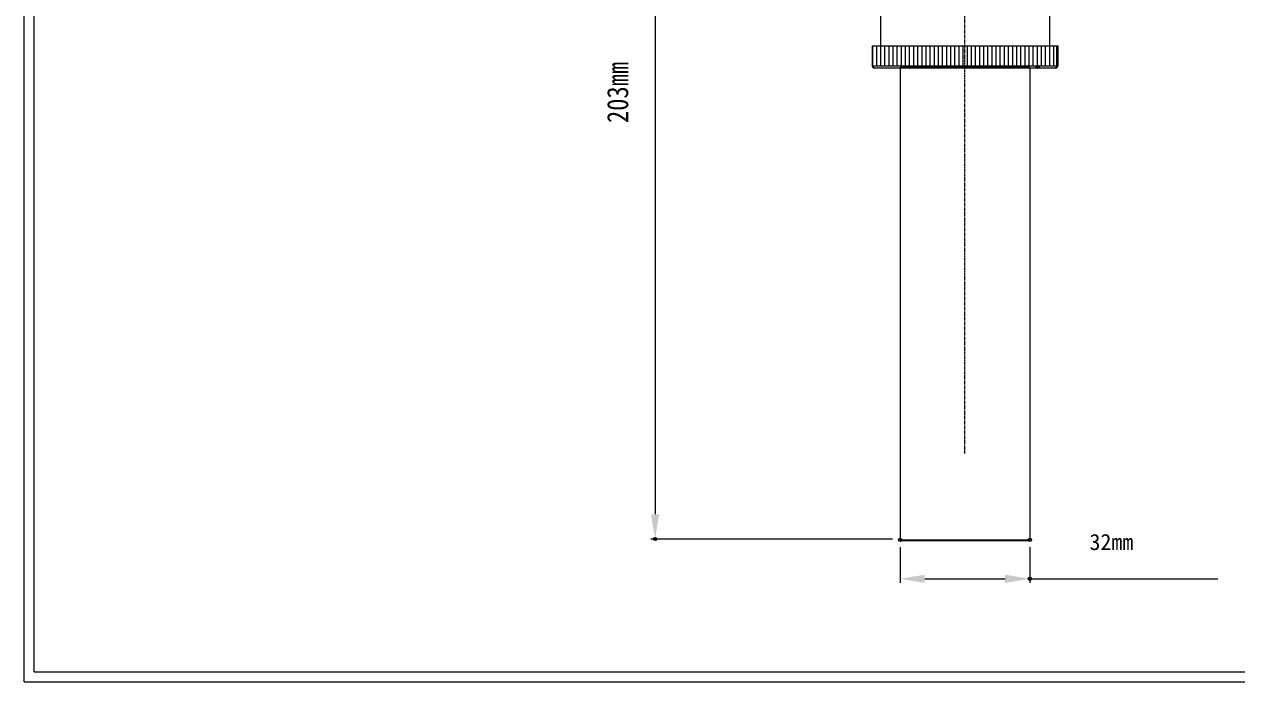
# Model space of a CAD drawing. Units: millimetres, scale not verified. Extents: x -230 to 230, y -159 to 159.
# Drawn here: x -230.3 to 63.9, y -159.4 to 0 of the extents above; entities that cross this region are included whole.
import ezdxf
from ezdxf.enums import TextEntityAlignment as Align

# ---------------------------------------------------------------- set-up
doc = ezdxf.new("R2010")
doc.units = ezdxf.units.MM
doc.header["$LTSCALE"] = 2
doc.header["$PDMODE"] = 32
doc.header["$PDSIZE"] = 0.8
doc.linetypes.add('USER1', pattern=[0.6, 0.375, -0.075, 0.075, -0.075])
doc.layers.add('0-0_0', color=7, linetype='Continuous', lineweight=18)
doc.styles.add('ＭＳ ゴシック', font='')
doc.styles.get('ＭＳ ゴシック').set_extended_font_data('MS Gothic')

msp = doc.modelspace()

# ---------------------------------------------------------------- linework, layer by layer
at = {"layer": '0-0_0'}
for p, q in [((-230.34, -159.406), (-230.34, 159.422)), ((-227.905, -156.97), (-227.905, 156.986)), ((-24.56, -5.201), (-24.56, -10.101)), ((-24.38, -10.101), (-24.38, -5.201)), ((20.26, -10.101), (20.26, -5.201)), ((20.44, -5.201), (20.44, -10.101)), ((-24.56, -10.101), (20.44, -10.101)), ((19.94, -10.601), (-24.06, -10.601)), ((-17.81, -10.339), (13.69, -10.339)), ((-17.81, -10.601), (-17.81, -101.8)), ((13.69, -10.601), (13.69, -125.001)), ((-17.81, -125.001), (13.69, -125.001)), ((-17.61, -125.201), (-17.81, -125.001)), ((-17.61, -125.201), (13.49, -125.201)), ((13.49, -125.201), (13.69, -125.001)), ((-227.905, -156.97), (227.936, -156.97)), ((20.841, -156.97), (227.936, -156.97)), ((-230.34, -159.406), (230.372, -159.406))]:
    msp.add_line(p, q, dxfattribs=at)
at = {"layer": '0-0_0', "color": 1, "linetype": 'USER1'}
msp.add_line((-2.06, -104.096), (-2.06, 98.341), dxfattribs=at)
at = {"layer": '0-0_0', "color": 3}
for p, q in [((-77.251, 71.999), (-77.251, -95.8)), ((-19.61, -124.8), (-78.251, -124.8)), ((-17.81, -126.801), (-17.81, -135.45)), ((13.69, -126.801), (13.69, -135.45)), ((-11.81, -134.45), (7.69, -134.45)), ((13.69, -134.45), (59.29, -134.45))]:
    msp.add_line(p, q, dxfattribs=at)
at = {"layer": '0-0_0', "lineweight": 15}
for p, q in [((18.44, 7.324), (18.44, -5.201)), ((-22.56, 4.62), (-22.56, -5.201)), ((-24.56, -5.201), (20.44, -5.201)), ((-23.56, -5.201), (-23.56, -10.101)), ((-22.56, -5.201), (-22.56, -10.101)), ((-22.56, -5.201), (18.44, -5.201)), ((-21.56, -5.201), (-21.56, -10.101)), ((-20.56, -5.201), (-20.56, -10.101)), ((-19.56, -5.201), (-19.56, -10.101)), ((-18.56, -5.201), (-18.56, -10.101)), ((-17.61, -5.201), (13.49, -5.201)), ((-17.56, -5.201), (-17.56, -10.101)), ((-17.56, -5.201), (-17.56, -10.101)), ((-16.56, -5.201), (-16.56, -10.101)), ((-15.56, -5.201), (-15.56, -10.101)), ((-14.56, -5.201), (-14.56, -10.101)), ((-13.56, -5.201), (-13.56, -10.101)), ((-12.56, -5.201), (-12.56, -10.101)), ((-11.56, -5.201), (-11.56, -10.101)), ((-10.56, -5.201), (-10.56, -10.101)), ((-9.56, -5.201), (-9.56, -10.101)), ((-8.56, -5.201), (-8.56, -10.101)), ((-7.56, -5.201), (-7.56, -10.101)), ((-6.56, -5.201), (-6.56, -10.101)), ((-5.56, -5.201), (-5.56, -10.101)), ((-4.56, -5.201), (-4.56, -10.101)), ((-3.56, -5.201), (-3.56, -10.101)), ((-2.56, -5.201), (-2.56, -10.101)), ((-1.56, -5.201), (-1.56, -10.101)), ((-0.56, -5.201), (-0.56, -10.101)), ((0.44, -5.201), (0.44, -10.101)), ((1.44, -5.201), (1.44, -10.101)), ((2.44, -5.201), (2.44, -10.101)), ((3.44, -5.201), (3.44, -10.101)), ((4.44, -5.201), (4.44, -10.101)), ((5.44, -5.201), (5.44, -10.101)), ((6.44, -5.201), (6.44, -10.101)), ((7.44, -5.201), (7.44, -10.101)), ((8.44, -5.201), (8.44, -10.101)), ((9.44, -5.201), (9.44, -10.101)), ((10.44, -5.201), (10.44, -10.101)), ((11.44, -5.201), (11.44, -10.101)), ((12.44, -5.201), (12.44, -10.101)), ((13.44, -5.201), (13.44, -10.101)), ((14.44, -5.201), (14.44, -10.101)), ((15.44, -5.201), (15.44, -10.101)), ((16.44, -5.201), (16.44, -10.101)), ((17.44, -5.201), (17.44, -10.101)), ((18.44, -5.201), (18.44, -10.101)), ((19.44, -5.201), (19.44, -10.101))]:
    msp.add_line(p, q, dxfattribs=at)
at = {"layer": '0-0_0', "color": 2}
for p, q in [((-17.56, -10.339), (-17.56, -9.839)), ((13.44, -10.339), (13.44, -9.839))]:
    msp.add_line(p, q, dxfattribs=at)
at = {"layer": '0-0_0', "color": 3, "lineweight": 20}
msp.add_line((-77.251, -95.8), (-77.251, -118.8), dxfattribs=at)
at = {"layer": '0-0_0'}
for points in [[(-24.38, -10.101), (-24.38, -10.119), (-24.379, -10.137), (-24.377, -10.155), (-24.375, -10.173), (-24.372, -10.191), (-24.368, -10.209), (-24.364, -10.227), (-24.36, -10.245), (-24.354, -10.262), (-24.348, -10.279), (-24.342, -10.296), (-24.334, -10.313), (-24.326, -10.33), (-24.318, -10.346), (-24.309, -10.362), (-24.299, -10.378), (-24.289, -10.393), (-24.278, -10.408), (-24.267, -10.422), (-24.255, -10.436), (-24.243, -10.45), (-24.23, -10.463), (-24.217, -10.476), (-24.203, -10.488), (-24.189, -10.499), (-24.174, -10.51), (-24.159, -10.521), (-24.144, -10.531), (-24.128, -10.54), (-24.112, -10.549), (-24.096, -10.557), (-24.08, -10.564)], [(-24.055, -10.574), (-24.049, -10.576), (-24.042, -10.578), (-24.036, -10.58), (-24.029, -10.582), (-24.023, -10.584), (-24.016, -10.585), (-24.01, -10.587), (-24.003, -10.589), (-23.997, -10.59), (-23.99, -10.592), (-23.983, -10.593), (-23.977, -10.594), (-23.97, -10.595), (-23.964, -10.596), (-23.957, -10.597), (-23.95, -10.598), (-23.943, -10.599), (-23.937, -10.599), (-23.93, -10.6), (-23.923, -10.6), (-23.917, -10.601), (-23.91, -10.601), (-23.903, -10.601), (-23.896, -10.601)], [(-15.68, -10.101), (-15.68, -10.116), (-15.68, -10.13), (-15.679, -10.144), (-15.678, -10.159), (-15.676, -10.173), (-15.674, -10.188), (-15.672, -10.202), (-15.67, -10.216), (-15.667, -10.23), (-15.664, -10.245), (-15.661, -10.259), (-15.657, -10.273), (-15.653, -10.287), (-15.649, -10.3), (-15.644, -10.314), (-15.639, -10.328), (-15.633, -10.341), (-15.628, -10.354), (-15.621, -10.367), (-15.615, -10.38), (-15.608, -10.393), (-15.601, -10.406), (-15.593, -10.418), (-15.586, -10.43), (-15.577, -10.442), (-15.569, -10.454), (-15.56, -10.465), (-15.55, -10.476), (-15.541, -10.487), (-15.531, -10.498), (-15.52, -10.508), (-15.51, -10.517), (-15.498, -10.527), (-15.487, -10.536), (-15.475, -10.544), (-15.463, -10.552), (-15.451, -10.56), (-15.438, -10.566), (-15.425, -10.573)], [(-15.425, -10.573), (-15.411, -10.578), (-15.397, -10.584), (-15.384, -10.588), (-15.369, -10.592), (-15.355, -10.595), (-15.341, -10.598), (-15.327, -10.6), (-15.312, -10.601), (-15.298, -10.601)], [(-10.76, -10.101), (-10.76, -10.11), (-10.76, -10.12), (-10.76, -10.129), (-10.76, -10.139), (-10.759, -10.148), (-10.759, -10.157), (-10.759, -10.167), (-10.759, -10.176), (-10.758, -10.185), (-10.758, -10.195), (-10.758, -10.204), (-10.757, -10.213), (-10.757, -10.223), (-10.756, -10.232), (-10.756, -10.241), (-10.755, -10.251), (-10.755, -10.26), (-10.754, -10.269), (-10.753, -10.279), (-10.753, -10.288), (-10.752, -10.297), (-10.751, -10.306), (-10.75, -10.316), (-10.749, -10.325), (-10.748, -10.334), (-10.747, -10.343), (-10.746, -10.353), (-10.745, -10.362), (-10.744, -10.371), (-10.743, -10.38), (-10.742, -10.39), (-10.74, -10.399), (-10.739, -10.408), (-10.737, -10.417), (-10.736, -10.427), (-10.734, -10.436), (-10.732, -10.445), (-10.73, -10.454), (-10.729, -10.464)], [(-10.729, -10.464), (-10.727, -10.473), (-10.724, -10.482), (-10.722, -10.491), (-10.72, -10.5), (-10.717, -10.509), (-10.715, -10.518), (-10.712, -10.527), (-10.709, -10.535), (-10.706, -10.544), (-10.702, -10.552), (-10.698, -10.561), (-10.694, -10.571), (-10.688, -10.58), (-10.682, -10.588), (-10.675, -10.595), (-10.668, -10.599), (-10.659, -10.601)], [(6.608, -10.464), (6.606, -10.473), (6.604, -10.482), (6.602, -10.491), (6.6, -10.5), (6.597, -10.509), (6.595, -10.518), (6.592, -10.527), (6.589, -10.535), (6.586, -10.544), (6.582, -10.552), (6.578, -10.561), (6.574, -10.571), (6.568, -10.58), (6.562, -10.588), (6.555, -10.595), (6.547, -10.599), (6.539, -10.601)], [(6.64, -10.101), (6.64, -10.11), (6.64, -10.12), (6.64, -10.129), (6.639, -10.139), (6.639, -10.148), (6.639, -10.157), (6.639, -10.167), (6.639, -10.176), (6.638, -10.185), (6.638, -10.195), (6.638, -10.204), (6.637, -10.213), (6.637, -10.223), (6.636, -10.232), (6.636, -10.241), (6.635, -10.251), (6.635, -10.26), (6.634, -10.269), (6.633, -10.279), (6.632, -10.288), (6.632, -10.297), (6.631, -10.306), (6.63, -10.316), (6.629, -10.325), (6.628, -10.334), (6.627, -10.343), (6.626, -10.353), (6.625, -10.362), (6.624, -10.371), (6.623, -10.38), (6.622, -10.39), (6.62, -10.399), (6.619, -10.408), (6.617, -10.417), (6.616, -10.427), (6.614, -10.436), (6.612, -10.445), (6.61, -10.454), (6.608, -10.464)], [(11.304, -10.573), (11.291, -10.578), (11.277, -10.584), (11.263, -10.588), (11.249, -10.592), (11.235, -10.595), (11.221, -10.598), (11.206, -10.6), (11.192, -10.601), (11.178, -10.601)], [(11.56, -10.101), (11.56, -10.116), (11.559, -10.13), (11.559, -10.144), (11.557, -10.159), (11.556, -10.173), (11.554, -10.188), (11.552, -10.202), (11.55, -10.216), (11.547, -10.23), (11.544, -10.245), (11.541, -10.259), (11.537, -10.273), (11.533, -10.287), (11.528, -10.3), (11.524, -10.314), (11.519, -10.328), (11.513, -10.341), (11.507, -10.354), (11.501, -10.367), (11.495, -10.38), (11.488, -10.393), (11.481, -10.406), (11.473, -10.418), (11.465, -10.43), (11.457, -10.442), (11.449, -10.454), (11.44, -10.465), (11.43, -10.476), (11.421, -10.487), (11.411, -10.498), (11.4, -10.508), (11.389, -10.517), (11.378, -10.527), (11.367, -10.536), (11.355, -10.544), (11.343, -10.552), (11.33, -10.56), (11.318, -10.566), (11.304, -10.573)], [(19.935, -10.574), (19.928, -10.576), (19.922, -10.578), (19.916, -10.58), (19.909, -10.582), (19.903, -10.584), (19.896, -10.585), (19.89, -10.587), (19.883, -10.589), (19.877, -10.59), (19.87, -10.592), (19.863, -10.593), (19.857, -10.594), (19.85, -10.595), (19.843, -10.596), (19.837, -10.597), (19.83, -10.598), (19.823, -10.599), (19.817, -10.599), (19.81, -10.6), (19.803, -10.6), (19.796, -10.601), (19.79, -10.601), (19.783, -10.601), (19.776, -10.601)], [(20.26, -10.101), (20.26, -10.119), (20.259, -10.137), (20.257, -10.155), (20.255, -10.173), (20.252, -10.191), (20.248, -10.209), (20.244, -10.227), (20.239, -10.245), (20.234, -10.262), (20.228, -10.279), (20.221, -10.296), (20.214, -10.313), (20.206, -10.33), (20.198, -10.346), (20.189, -10.362), (20.179, -10.378), (20.169, -10.393), (20.158, -10.408), (20.147, -10.422), (20.135, -10.436), (20.123, -10.45), (20.11, -10.463), (20.096, -10.476), (20.083, -10.488), (20.069, -10.499), (20.054, -10.51), (20.039, -10.521), (20.024, -10.531), (20.008, -10.54), (19.992, -10.549), (19.976, -10.557), (19.96, -10.564)]]:
    msp.add_lwpolyline(points, dxfattribs=at)
at = {"layer": '0-0_0', "lineweight": 15}
msp.add_lwpolyline([(-17.81, -101.8), (-17.81, -125.001), (13.69, -125.001)], dxfattribs=at)
at = {"layer": '0-0_0'}
for centre, radius, start, end in [((-24.06, -10.101), 0.5, 180, 270), ((-23.897, -10.131), 0.47, 247.09102, 250.33614), ((19.777, -10.131), 0.47, 289.66386, 292.90898), ((19.94, -10.101), 0.5, 270, 0)]:
    msp.add_arc(centre, radius, start, end, dxfattribs=at)
for p in [(15.547, -10.339), (-77.251, -124.8), (-17.81, -125.001), (13.69, -125.001), (13.69, -134.45)]:
    msp.add_point(p, dxfattribs=at)
at = {"layer": '0-0_0', "color": 3}
for points in [[(-78.251, -118.8), (-76.251, -118.8), (-77.251, -124.8)], [(-11.81, -133.45), (-11.81, -135.45), (-17.81, -134.45)], [(7.69, -133.45), (7.69, -135.45), (13.69, -134.45)]]:
    msp.add_solid(points, dxfattribs=at)

# ---------------------------------------------------------------- texts
at = {"layer": '0-0_0', "style": 'ＭＳ ゴシック', "width": 0.85}
msp.add_text('203㎜', height=5.132, rotation=90, dxfattribs=at).set_placement((-82.244, -23.938), align=Align.BOTTOM_LEFT)
at = {"layer": '0-0_0', "style": 'ＭＳ ゴシック'}
msp.add_text('32㎜', height=3.91, dxfattribs=at).set_placement((28.157, -128.65), align=Align.BOTTOM_LEFT)

doc.saveas('drawing.dxf')
